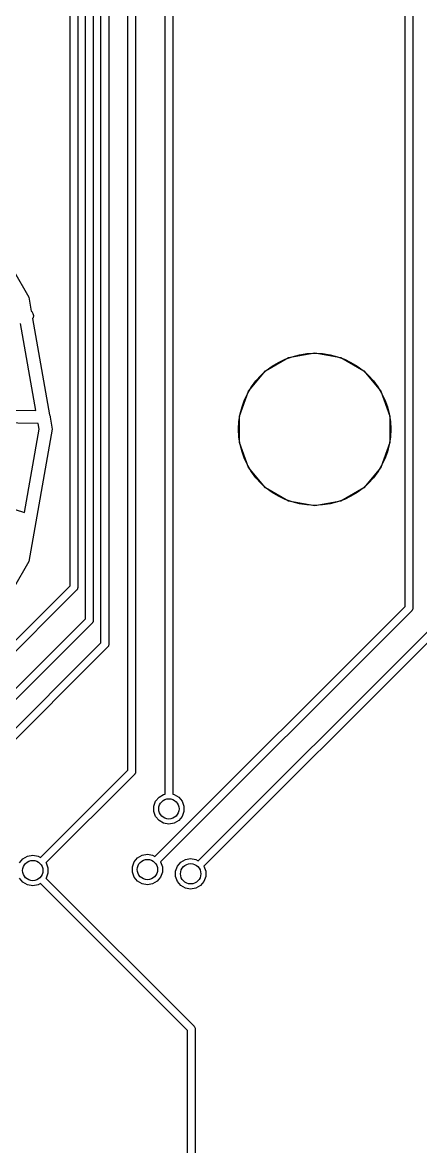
# Model space of a CAD drawing. Extents: x 0 to 100, y -163 to 0.
# Drawn here: x 69.24 to 77.08, y -76.64 to -54.48 of the extents above; entities that cross this region are included whole.
import ezdxf

# ---------------------------------------------------------------- set-up
doc = ezdxf.new("R2010")
doc.units = 0
doc.header["$MEASUREMENT"] = 0
doc.layers.add('BLACK', color=7, linetype='CONTINUOUS')

msp = doc.modelspace()

# ---------------------------------------------------------------- linework, layer by layer
at = {"layer": 'Black'}
for p, q in [((76.7818, -65.9953), (76.7818, -32.339)), ((76.9342, -32.3706), (76.9342, -66.0269)), ((72.0501, -69.6969), (72.0501, -45.7957)), ((72.2025, -45.7885), (72.2025, -69.6969)), ((70.1787, -65.5874), (70.1787, -47.6959)), ((70.3311, -47.7275), (70.3311, -65.619)), ((70.4838, -66.2382), (70.4838, -47.8224)), ((70.6362, -47.854), (70.6362, -66.2698)), ((70.7889, -66.7132), (70.7889, -47.9489)), ((70.9413, -47.9805), (70.9413, -66.7448)), ((71.3178, -69.2207), (71.3178, -48.5399)), ((71.4702, -48.5399), (71.4702, -69.2523)), ((68.4938, -58.3789), (69.367, -59.8914)), ((69.367, -59.8914), (69.4159, -60.1687)), ((69.4159, -60.1687), (69.4264, -60.1773)), ((69.4264, -60.1773), (69.4489, -60.2153)), ((69.4489, -60.2153), (69.457, -60.2586)), ((69.457, -60.2586), (69.4498, -60.3021)), ((69.5079, -62.131), (69.2049, -60.4127)), ((69.4498, -60.3021), (69.4419, -60.3161)), ((69.4419, -60.3161), (69.7767, -62.2149)), ((74.0321, -61.3465), (74.485, -61.0851)), ((74.485, -61.0851), (75, -60.9943)), ((75, -60.9943), (75.515, -61.0851)), ((75.515, -61.0851), (75.9679, -61.3465)), ((73.696, -61.7471), (74.0321, -61.3465)), ((75.9679, -61.3465), (76.304, -61.7471)), ((73.5171, -62.2385), (73.696, -61.7471)), ((76.304, -61.7471), (76.4829, -62.2385)), ((67.3717, -62.103), (69.5079, -62.131)), ((69.7767, -62.2149), (69.7853, -62.2396)), ((69.7853, -62.2396), (69.7851, -62.2621)), ((69.7851, -62.2621), (69.827, -62.5)), ((73.5171, -62.7615), (73.5171, -62.2385)), ((76.4829, -62.2385), (76.4829, -62.7615)), ((69.5528, -62.3856), (67.3683, -62.357)), ((69.284, -64.139), (69.573, -62.5)), ((69.827, -62.5), (69.367, -65.1086)), ((69.573, -62.5), (69.5528, -62.3856)), ((73.696, -63.2529), (73.5171, -62.7615)), ((76.4829, -62.7615), (76.304, -63.2529)), ((74.0321, -63.6535), (73.696, -63.2529)), ((76.304, -63.2529), (75.9679, -63.6535)), ((67.2888, -63.4991), (69.284, -64.139)), ((74.485, -63.9149), (74.0321, -63.6535)), ((75.9679, -63.6535), (75.515, -63.9149)), ((75, -64.0057), (74.485, -63.9149)), ((75.515, -63.9149), (75, -64.0057)), ((69.367, -65.1086), (68.5155, -66.5835)), ((63.9182, -71.848), (70.1787, -65.5874)), ((70.3088, -65.6729), (64.0291, -71.9526)), ((70.3107, -65.6701), (70.3088, -65.6729)), ((70.3133, -65.668), (70.3107, -65.6701)), ((70.3182, -65.6594), (70.3133, -65.668)), ((70.324, -65.6512), (70.3182, -65.6594)), ((70.3248, -65.648), (70.324, -65.6512)), ((70.3265, -65.6451), (70.3248, -65.648)), ((70.3282, -65.6353), (70.3265, -65.6451)), ((70.3308, -65.6256), (70.3282, -65.6353)), ((70.3311, -65.619), (70.3305, -65.6223)), ((70.3305, -65.6223), (70.3308, -65.6256)), ((71.8524, -70.9248), (76.7818, -65.9953)), ((76.9279, -66.0559), (76.9271, -66.0591)), ((76.9296, -66.053), (76.9279, -66.0559)), ((76.9313, -66.0432), (76.9296, -66.053)), ((76.9339, -66.0335), (76.9313, -66.0432)), ((76.9342, -66.0269), (76.9336, -66.0302)), ((76.9336, -66.0302), (76.9339, -66.0335)), ((64.8782, -71.8439), (70.4838, -66.2382)), ((70.6359, -66.2764), (70.6333, -66.2861)), ((70.6362, -66.2698), (70.6356, -66.2731)), ((70.6356, -66.2731), (70.6359, -66.2764)), ((76.9119, -66.0808), (71.9633, -71.0294)), ((76.9138, -66.078), (76.9119, -66.0808)), ((76.9164, -66.0759), (76.9138, -66.078)), ((76.9213, -66.0673), (76.9164, -66.0759)), ((76.9271, -66.0591), (76.9213, -66.0673)), ((70.6139, -66.3237), (64.9891, -71.9485)), ((70.6158, -66.3209), (70.6139, -66.3237)), ((70.6184, -66.3188), (70.6158, -66.3209)), ((70.6234, -66.3102), (70.6184, -66.3188)), ((70.6291, -66.302), (70.6234, -66.3102)), ((70.6299, -66.2988), (70.6291, -66.302)), ((70.6316, -66.2959), (70.6299, -66.2988)), ((70.6333, -66.2861), (70.6316, -66.2959)), ((72.7046, -71.0083), (77.2351, -66.4777)), ((64.8372, -72.6649), (70.7889, -66.7132)), ((77.3652, -66.5632), (72.8155, -71.1129)), ((70.919, -66.7987), (64.9227, -72.795)), ((70.9209, -66.7959), (70.919, -66.7987)), ((70.9235, -66.7938), (70.9209, -66.7959)), ((70.9284, -66.7852), (70.9235, -66.7938)), ((70.9342, -66.777), (70.9284, -66.7852)), ((70.935, -66.7738), (70.9342, -66.777)), ((70.9367, -66.7709), (70.935, -66.7738)), ((70.9384, -66.7611), (70.9367, -66.7709)), ((70.941, -66.7514), (70.9384, -66.7611)), ((70.9413, -66.7448), (70.9407, -66.7481)), ((70.9407, -66.7481), (70.941, -66.7514)), ((69.5936, -70.945), (71.3178, -69.2207)), ((71.4479, -69.3062), (69.7045, -71.0496)), ((71.4498, -69.3034), (71.4479, -69.3062)), ((71.4524, -69.3013), (71.4498, -69.3034)), ((71.4573, -69.2927), (71.4524, -69.3013)), ((71.4631, -69.2845), (71.4573, -69.2927)), ((71.4639, -69.2813), (71.4631, -69.2845)), ((71.4656, -69.2784), (71.4639, -69.2813)), ((71.4673, -69.2686), (71.4656, -69.2784)), ((71.4699, -69.2589), (71.4673, -69.2686)), ((71.4702, -69.2523), (71.4696, -69.2556)), ((71.4696, -69.2556), (71.4699, -69.2589)), ((71.8655, -69.834), (71.9327, -69.7539)), ((71.9327, -69.7539), (72.0233, -69.7016)), ((72.0233, -69.7016), (72.0501, -69.6969)), ((72.2025, -69.6969), (72.2293, -69.7016)), ((72.2293, -69.7016), (72.3199, -69.7539)), ((72.3199, -69.7539), (72.3871, -69.834)), ((71.8297, -69.9323), (71.8655, -69.834)), ((71.8297, -70.0369), (71.8297, -69.9323)), ((71.8655, -70.1352), (71.8297, -70.0369)), ((72.3871, -69.834), (72.4229, -69.9323)), ((72.4229, -70.0369), (72.3871, -70.1352)), ((72.4229, -69.9323), (72.4229, -70.0369)), ((71.9327, -70.2153), (71.8655, -70.1352)), ((72.0233, -70.2676), (71.9327, -70.2153)), ((72.1263, -70.2857), (72.0233, -70.2676)), ((72.2293, -70.2676), (72.1263, -70.2857)), ((72.3199, -70.2153), (72.2293, -70.2676)), ((72.3871, -70.1352), (72.3199, -70.2153)), ((69.2512, -70.9708), (69.3418, -70.9185)), ((69.3418, -70.9185), (69.4448, -70.9004)), ((69.4448, -70.9004), (69.5478, -70.9185)), ((69.5478, -70.9185), (69.5936, -70.945)), ((71.51, -70.9506), (71.6006, -70.8983)), ((71.6006, -70.8983), (71.7036, -70.8802)), ((71.7036, -70.8802), (71.8066, -70.8983)), ((71.8066, -70.8983), (71.8524, -70.9248)), ((69.184, -71.0509), (69.2512, -70.9708)), ((69.7045, -71.0496), (69.7056, -71.0509)), ((69.7056, -71.0509), (69.7414, -71.1492)), ((69.7414, -71.1492), (69.7414, -71.2538)), ((71.407, -71.129), (71.4428, -71.0307)), ((71.407, -71.2336), (71.407, -71.129)), ((71.4428, -71.0307), (71.51, -70.9506)), ((71.9633, -71.0294), (71.9644, -71.0307)), ((71.9644, -71.0307), (72.0002, -71.129)), ((72.0002, -71.129), (72.0002, -71.2336)), ((72.2592, -71.2125), (72.295, -71.1142)), ((72.295, -71.1142), (72.3622, -71.0341)), ((72.3622, -71.0341), (72.4528, -70.9818)), ((72.4528, -70.9818), (72.5558, -70.9637)), ((72.5558, -70.9637), (72.6588, -70.9818)), ((72.6588, -70.9818), (72.7046, -71.0083)), ((72.8155, -71.1129), (72.8166, -71.1142)), ((72.8166, -71.1142), (72.8524, -71.2125)), ((69.2512, -71.4322), (69.184, -71.3521)), ((69.7056, -71.3521), (69.7045, -71.3534)), ((69.7045, -71.3534), (72.6226, -74.2715)), ((69.7414, -71.2538), (69.7056, -71.3521)), ((71.4428, -71.3319), (71.407, -71.2336)), ((71.51, -71.412), (71.4428, -71.3319)), ((71.9644, -71.3319), (71.8972, -71.412)), ((72.0002, -71.2336), (71.9644, -71.3319)), ((72.2592, -71.3171), (72.2592, -71.2125)), ((72.295, -71.4154), (72.2592, -71.3171)), ((72.8524, -71.3171), (72.8166, -71.4154)), ((72.8524, -71.2125), (72.8524, -71.3171)), ((69.3418, -71.4845), (69.2512, -71.4322)), ((69.4448, -71.5026), (69.3418, -71.4845)), ((69.5478, -71.4845), (69.4448, -71.5026)), ((69.5936, -71.458), (69.5478, -71.4845)), ((72.4925, -74.357), (69.5936, -71.458)), ((71.6006, -71.4643), (71.51, -71.412)), ((71.7036, -71.4824), (71.6006, -71.4643)), ((71.8066, -71.4643), (71.7036, -71.4824)), ((71.8972, -71.412), (71.8066, -71.4643)), ((72.3622, -71.4955), (72.295, -71.4154)), ((72.4528, -71.5478), (72.3622, -71.4955)), ((72.5558, -71.5659), (72.4528, -71.5478)), ((72.6588, -71.5478), (72.5558, -71.5659)), ((72.7494, -71.4955), (72.6588, -71.5478)), ((72.8166, -71.4154), (72.7494, -71.4955)), ((72.4925, -98.9024), (72.4925, -74.357)), ((72.6226, -74.2715), (72.6245, -74.2743)), ((72.6245, -74.2743), (72.6271, -74.2764)), ((72.6271, -74.2764), (72.632, -74.285)), ((72.632, -74.285), (72.6378, -74.2932)), ((72.6378, -74.2932), (72.6386, -74.2964)), ((72.6386, -74.2964), (72.6403, -74.2993)), ((72.6403, -74.2993), (72.642, -74.3091)), ((72.642, -74.3091), (72.6446, -74.3188)), ((72.6446, -74.3188), (72.6443, -74.3221)), ((72.6443, -74.3221), (72.6449, -74.3254)), ((72.6449, -74.3254), (72.6449, -98.8708))]:
    msp.add_line(p, q, dxfattribs=at)
for centre, radius in [((75, -62.5), 1.5), ((72.1263, -69.9846), 0.2), ((69.4448, -71.2015), 0.2), ((71.7036, -71.1813), 0.2), ((72.5558, -71.2648), 0.2)]:
    msp.add_circle(centre, radius, dxfattribs=at)

doc.saveas('drawing.dxf')
